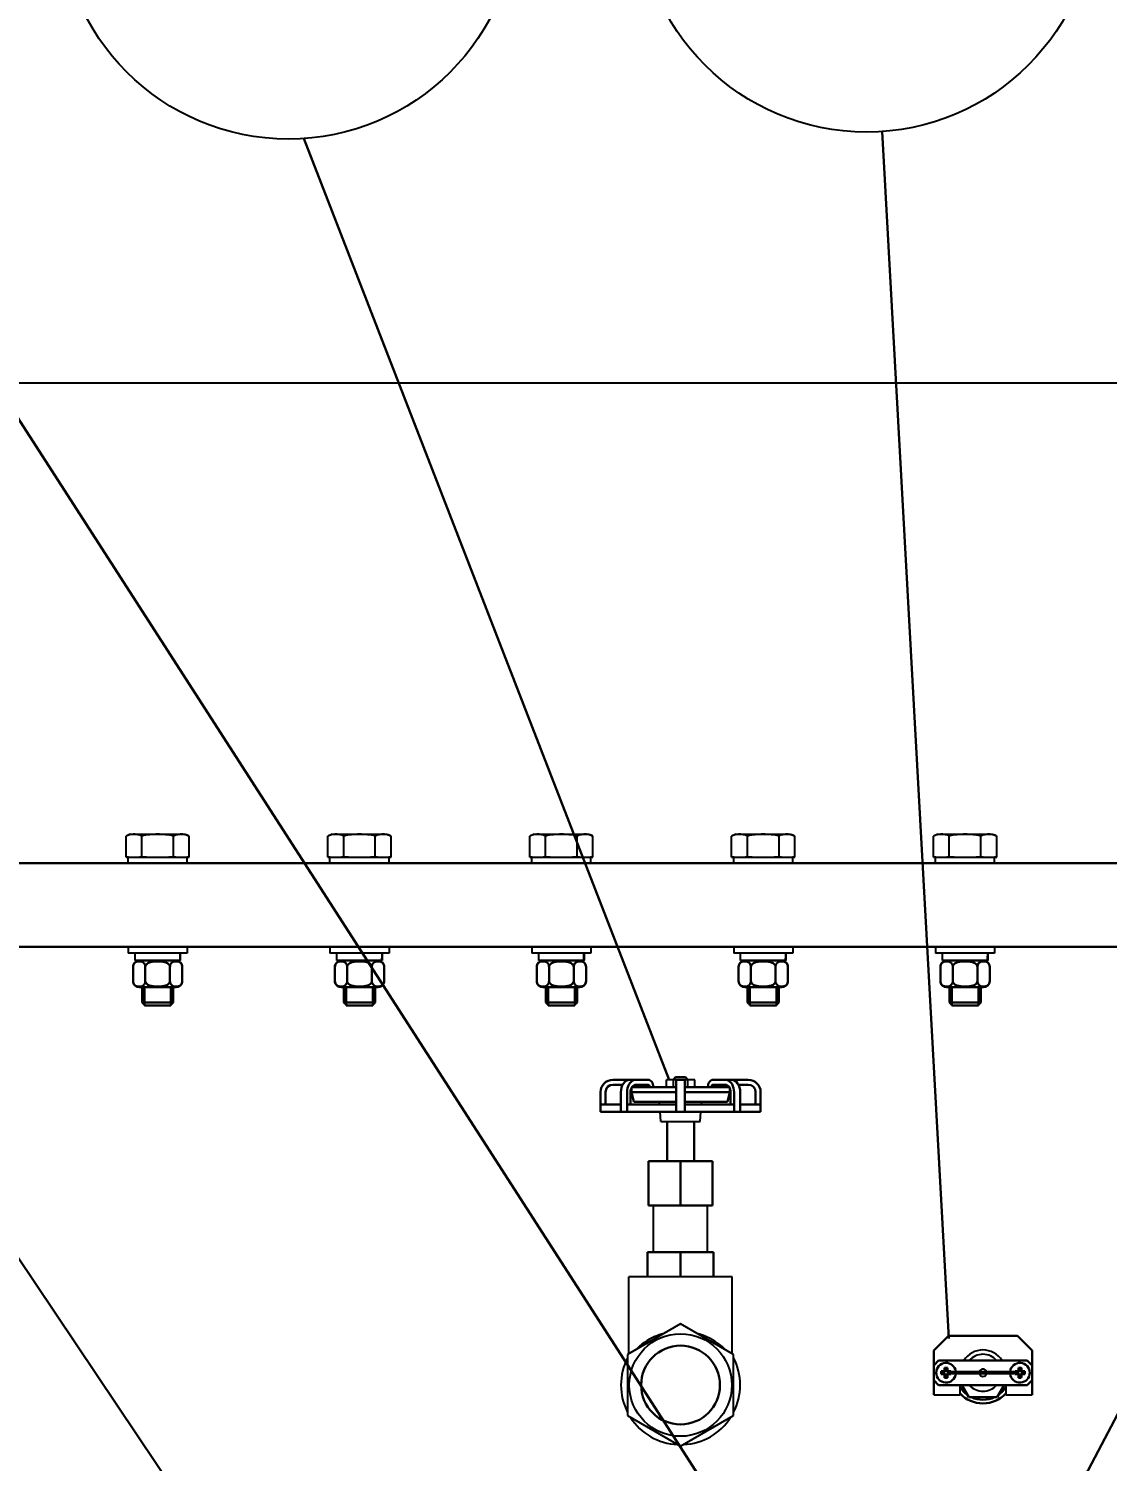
# Model space of a CAD drawing. Extents: x 54056 to 359947, y -41534 to 373650.
# Drawn here: x 79821 to 80260, y -35448 to -34866 of the extents above; entities that cross this region are included whole.
import ezdxf

# ---------------------------------------------------------------- set-up
doc = ezdxf.new("R2010")
doc.units = 0
doc.header["$LTSCALE"] = 3
doc.header["$MEASUREMENT"] = 0
doc.layers.get('0').update_dxf_attribs({"linetype": 'CONTINUOUS', "lineweight": 30})
doc.layers.get('DEFPOINTS').update_dxf_attribs({"linetype": 'CONTINUOUS', "lineweight": 20})
doc.layers.add('02___PRT_ALL_AXES', color=7, linetype='CONTINUOUS')
doc.layers.add('08', color=1, linetype='CONTINUOUS')
doc.styles.get("Standard").update_dxf_attribs({"font": 'STFANGSO.TTF', "width": 0.7})
doc.dimstyles.new('1-15', dxfattribs={"dimscale": 20, "dimtxt": 3.5, "dimasz": 2, "dimexe": 1.5, "dimexo": 0.5, "dimgap": 0.5, "dimtad": 1, "dimtoh": 1, "dimdec": 1, "dimdsep": 46, "dimtxsty": 'Standard', "dimcen": 2.5, "dimclrd": 3, "dimclre": 3, "dimclrt": 3, "dimadec": 0, "dimazin": 2, "dimtfac": 1, "dimtdec": 1, "dimtmove": 0, "dimatfit": 2, "dimfxl": 1, "dimarcsym": 0})

# ---------------------------------------------------------------- blocks, each defined once
blk = doc.blocks.new('*D80')
at = {"color": 3, "linetype": 'ByBlock', "lineweight": -2, "transparency": 16777216}
for p, q in [((80402.74, -35010.15), (78008.98, -35010.15)), ((78038.98, -35050.15), (78038.98, -37325.15)), ((78746.13, -37365.15), (78008.98, -37365.15))]:
    blk.add_line(p, q, dxfattribs=at)
at = {"color": 3, "linetype": 'ByBlock', "transparency": 16777216}
for points in [[(78032.32, -35050.15), (78045.65, -35050.15), (78038.98, -35010.15)], [(78032.32, -37325.15), (78045.65, -37325.15), (78038.98, -37365.15)]]:
    blk.add_solid(points, dxfattribs=at)
at = {"layer": 'DEFPOINTS', "color": 0, "linetype": 'ByBlock', "transparency": 16777216}
for p in [(80412.74, -35010.15), (78038.98, -37365.15), (78756.13, -37365.15)]:
    blk.add_point(p, dxfattribs=at)
at = {"color": 3, "linetype": 'ByBlock', "lineweight": 30, "transparency": 16777216, "insert": (77993.14, -36187.65), "char_height": 70, "attachment_point": 5, "rotation": 90}
blk.add_mtext('2105', dxfattribs=at)

msp = doc.modelspace()

# ---------------------------------------------------------------- linework, layer by layer
at = {"color": 1, "linetype": 'ByBlock'}
for p, q in [((80219.843, -35512.353), (80556.464, -34871.772)), ((80308.443, -35787.438), (79727.642, -34885.742)), ((80098.743, -35784.861), (79498.809, -34891.685)), ((80195.075, -35398.258), (80168.034, -34907.949)), ((80081.529, -35293.149), (79933.17, -34910.811))]:
    msp.add_line(p, q, dxfattribs=at)
at = {"color": 7, "linetype": 'Continuous'}
for p, q in [((79425.74, -35205.153), (81387.74, -35205.153)), ((79860.908, -35202.653), (79861.864, -35202.653)), ((79866.369, -35202.653), (79869.236, -35202.653)), ((79878.244, -35202.653), (79881.111, -35202.653)), ((79885.616, -35202.653), (79886.572, -35202.653)), ((79942.908, -35202.653), (79943.864, -35202.653)), ((79948.369, -35202.653), (79951.236, -35202.653)), ((79960.244, -35202.653), (79963.111, -35202.653)), ((79967.616, -35202.653), (79968.572, -35202.653)), ((80024.908, -35202.653), (80025.864, -35202.653)), ((80030.369, -35202.653), (80033.236, -35202.653)), ((80042.244, -35202.653), (80045.111, -35202.653)), ((80049.616, -35202.653), (80050.572, -35202.653)), ((80106.908, -35202.653), (80107.864, -35202.653)), ((80112.369, -35202.653), (80115.236, -35202.653)), ((80124.244, -35202.653), (80127.111, -35202.653)), ((80131.616, -35202.653), (80132.572, -35202.653)), ((80188.908, -35202.653), (80189.864, -35202.653)), ((80194.369, -35202.653), (80197.236, -35202.653)), ((80206.244, -35202.653), (80209.111, -35202.653)), ((80213.616, -35202.653), (80214.572, -35202.653)), ((81210.74, -35239.153), (79419.74, -35239.153)), ((79863.725, -35253.049), (79863.725, -35247.257)), ((79864.54, -35244.753), (79882.94, -35244.753)), ((79868.733, -35253.049), (79868.733, -35247.257)), ((79878.748, -35253.049), (79878.748, -35247.257)), ((79882.744, -35244.753), (79882.744, -35244.747)), ((79882.94, -35244.753), (79882.94, -35241.98)), ((79883.755, -35253.049), (79883.755, -35247.257)), ((79945.725, -35253.049), (79945.725, -35247.257)), ((79946.54, -35244.753), (79964.94, -35244.753)), ((79950.733, -35253.049), (79950.733, -35247.257)), ((79960.748, -35253.049), (79960.748, -35247.257)), ((79964.744, -35244.753), (79964.744, -35244.747)), ((79964.94, -35244.753), (79964.94, -35241.98)), ((79965.755, -35253.049), (79965.755, -35247.257)), ((80027.725, -35253.049), (80027.725, -35247.257)), ((80028.54, -35244.753), (80046.94, -35244.753)), ((80032.733, -35253.049), (80032.733, -35247.257)), ((80042.748, -35253.049), (80042.748, -35247.257)), ((80046.744, -35244.753), (80046.744, -35244.747)), ((80046.94, -35244.753), (80046.94, -35241.98)), ((80047.755, -35253.049), (80047.755, -35247.257)), ((80109.725, -35253.049), (80109.725, -35247.257)), ((80110.54, -35244.753), (80128.94, -35244.753)), ((80114.733, -35253.049), (80114.733, -35247.257)), ((80124.748, -35253.049), (80124.748, -35247.257)), ((80128.744, -35244.753), (80128.744, -35244.747)), ((80128.94, -35244.753), (80128.94, -35241.98)), ((80129.755, -35253.049), (80129.755, -35247.257)), ((80191.725, -35253.049), (80191.725, -35247.257)), ((80192.54, -35244.753), (80210.94, -35244.753)), ((80196.733, -35253.049), (80196.733, -35247.257)), ((80206.748, -35253.049), (80206.748, -35247.257)), ((80210.744, -35244.753), (80210.744, -35244.747)), ((80210.94, -35244.753), (80210.94, -35241.98)), ((80211.755, -35253.049), (80211.755, -35247.257)), ((79866.229, -35255.553), (79881.251, -35255.553)), ((79867.39, -35255.553), (79867.39, -35261.708)), ((79880.09, -35255.553), (79880.09, -35261.708)), ((79948.229, -35255.553), (79963.251, -35255.553)), ((79949.39, -35255.553), (79949.39, -35261.708)), ((79962.09, -35255.553), (79962.09, -35261.708)), ((80030.229, -35255.553), (80045.251, -35255.553)), ((80031.39, -35255.553), (80031.39, -35261.708)), ((80044.09, -35255.553), (80044.09, -35261.708)), ((80112.229, -35255.553), (80127.251, -35255.553)), ((80113.39, -35255.553), (80113.39, -35261.708)), ((80126.09, -35255.553), (80126.09, -35261.708)), ((80194.229, -35255.553), (80209.251, -35255.553)), ((80195.39, -35255.553), (80195.39, -35261.708)), ((80208.09, -35255.553), (80208.09, -35261.708)), ((79868.66, -35262.978), (79867.39, -35261.708)), ((79880.09, -35261.708), (79867.39, -35261.708)), ((79868.343, -35262.978), (79879.138, -35262.978)), ((79878.82, -35262.978), (79880.09, -35261.708)), ((79950.66, -35262.978), (79949.39, -35261.708)), ((79962.09, -35261.708), (79949.39, -35261.708)), ((79950.343, -35262.978), (79961.138, -35262.978)), ((79960.82, -35262.978), (79962.09, -35261.708)), ((80032.66, -35262.978), (80031.39, -35261.708)), ((80044.09, -35261.708), (80031.39, -35261.708)), ((80032.343, -35262.978), (80043.138, -35262.978)), ((80042.82, -35262.978), (80044.09, -35261.708)), ((80114.66, -35262.978), (80113.39, -35261.708)), ((80126.09, -35261.708), (80113.39, -35261.708)), ((80114.343, -35262.978), (80125.138, -35262.978)), ((80124.82, -35262.978), (80126.09, -35261.708)), ((80196.66, -35262.978), (80195.39, -35261.708)), ((80208.09, -35261.708), (80195.39, -35261.708)), ((80196.343, -35262.978), (80207.138, -35262.978)), ((80206.82, -35262.978), (80208.09, -35261.708)), ((80058.66, -35293.149), (80065.476, -35293.149)), ((80065.476, -35293.15), (80073.042, -35293.15)), ((80084.16, -35292.149), (80083.16, -35293.149)), ((80088.16, -35292.149), (80084.16, -35292.149)), ((80084.408, -35295.212), (80084.408, -35293.151)), ((80087.908, -35293.151), (80084.408, -35293.151)), ((80087.908, -35295.212), (80087.908, -35293.151)), ((80088.16, -35292.149), (80089.16, -35293.149)), ((80113.66, -35293.149), (80099.276, -35293.15)), ((80053.66, -35306.149), (80053.66, -35298.149)), ((80055.66, -35303.149), (80055.66, -35298.149)), ((80058.66, -35295.149), (80062.659, -35295.149)), ((80061.94, -35306.151), (80061.94, -35298.151)), ((80064.415, -35306.151), (80064.415, -35298.151)), ((80065.829, -35303.151), (80065.829, -35298.151)), ((80066.16, -35298.149), (80066.16, -35296.593)), ((80067.16, -35302.149), (80066.16, -35298.149)), ((80066.16, -35298.149), (80084.408, -35298.15)), ((80071.133, -35296.15), (80066.402, -35296.149)), ((80066.66, -35295.949), (80066.66, -35296.149)), ((80067.95, -35295.151), (80073.042, -35295.15)), ((80068.66, -35295.949), (80068.66, -35296.149)), ((80071.133, -35295.95), (80071.133, -35296.15)), ((80075.022, -35296.15), (80071.133, -35296.15)), ((80073.608, -35295.95), (80073.608, -35296.15)), ((80075.022, -35295.95), (80075.022, -35296.15)), ((80075.047, -35296.15), (80075.022, -35296.15)), ((80077.16, -35296.15), (80075.047, -35296.15)), ((80080.386, -35296.15), (80077.16, -35296.15)), ((80084.408, -35296.15), (80080.386, -35296.15)), ((80084.408, -35296.15), (80084.408, -35295.212)), ((80084.408, -35298.151), (80084.408, -35296.15)), ((80084.408, -35306.151), (80084.408, -35298.151)), ((80087.908, -35296.15), (80087.908, -35295.212)), ((80105.914, -35296.149), (80087.908, -35296.15)), ((80087.908, -35298.151), (80087.908, -35296.15)), ((80087.908, -35298.15), (80106.16, -35298.149)), ((80087.908, -35306.151), (80087.908, -35298.151)), ((80097.296, -35295.95), (80097.296, -35296.15)), ((80098.71, -35295.95), (80098.71, -35296.15)), ((80104.366, -35295.151), (80099.276, -35295.15)), ((80101.185, -35295.95), (80101.185, -35296.15)), ((80103.66, -35295.949), (80103.66, -35296.149)), ((80105.16, -35302.149), (80106.16, -35298.149)), ((80105.66, -35295.949), (80105.66, -35296.149)), ((80106.16, -35298.149), (80106.16, -35296.602)), ((80106.488, -35303.151), (80106.488, -35298.151)), ((80107.902, -35306.151), (80107.902, -35298.151)), ((80113.66, -35295.149), (80109.657, -35295.149)), ((80110.377, -35306.151), (80110.377, -35298.151)), ((80116.66, -35303.149), (80116.66, -35298.149)), ((80118.66, -35306.149), (80118.66, -35298.149)), ((80053.66, -35303.149), (80061.94, -35303.151)), ((80064.415, -35303.151), (80084.408, -35303.151)), ((80067.16, -35302.149), (80077.588, -35302.15)), ((80077.588, -35302.15), (80077.961, -35302.15)), ((80077.961, -35302.15), (80083.659, -35302.15)), ((80083.659, -35302.15), (80084.408, -35302.15)), ((80087.908, -35302.15), (80105.16, -35302.149)), ((80087.908, -35303.151), (80107.902, -35303.151)), ((80110.377, -35303.151), (80118.66, -35303.149)), ((80110.377, -35306.151), (80053.66, -35306.149)), ((80080.66, -35326.149), (80080.66, -35310.149)), ((80091.66, -35326.15), (80091.66, -35310.149)), ((80110.377, -35306.151), (80118.66, -35306.149)), ((80073.159, -35344.15), (80073.159, -35326.15)), ((80086.159, -35326.15), (80073.159, -35326.15)), ((80086.159, -35344.15), (80086.159, -35326.15)), ((80099.159, -35326.15), (80086.159, -35326.15)), ((80099.159, -35344.15), (80099.159, -35326.15)), ((80086.159, -35344.15), (80073.159, -35344.15)), ((80099.159, -35344.15), (80086.159, -35344.15)), ((80072.745, -35373.15), (80072.745, -35363.15)), ((80086.159, -35363.15), (80072.745, -35363.15)), ((80086.159, -35373.15), (80086.159, -35363.15)), ((80099.574, -35363.15), (80086.159, -35363.15)), ((80099.574, -35373.15), (80099.574, -35363.15)), ((80195, -35397.153), (80189, -35403.153)), ((80223, -35397.153), (80195, -35397.153)), ((80229, -35403.153), (80223, -35397.153)), ((80189, -35421.153), (80189, -35403.153)), ((80229, -35421.153), (80229, -35403.153)), ((80191, -35407.153), (80189, -35409.153)), ((80191, -35407.153), (80227, -35407.153)), ((80193.421, -35410.115), (80193.685, -35411.053)), ((80194.579, -35410.115), (80194.315, -35411.053)), ((80223.421, -35410.115), (80223.685, -35411.053)), ((80224.579, -35410.115), (80224.315, -35411.053)), ((80229, -35409.153), (80227, -35407.153)), ((80189, -35415.153), (80191, -35417.153)), ((80191.962, -35411.574), (80192.9, -35411.838)), ((80191.962, -35412.732), (80192.9, -35412.468)), ((80192.9, -35411.838), (80192.9, -35412.468)), ((80193.685, -35411.838), (80192.9, -35411.838)), ((80192.9, -35412.468), (80193.685, -35412.468)), ((80193.382, -35411.535), (80193.685, -35411.838)), ((80193.382, -35412.77), (80193.685, -35412.468)), ((80193.421, -35414.19), (80193.685, -35413.253)), ((80193.685, -35411.053), (80193.685, -35411.838)), ((80194.315, -35411.053), (80193.685, -35411.053)), ((80193.685, -35412.468), (80193.685, -35413.253)), ((80193.685, -35413.253), (80194.315, -35413.253)), ((80194.315, -35411.838), (80194.315, -35411.053)), ((80194.617, -35411.535), (80194.315, -35411.838)), ((80195.1, -35411.838), (80194.315, -35411.838)), ((80194.315, -35413.253), (80194.315, -35412.468)), ((80194.617, -35412.77), (80194.315, -35412.468)), ((80194.315, -35412.468), (80195.1, -35412.468)), ((80194.579, -35414.19), (80194.315, -35413.253)), ((80196.037, -35411.574), (80195.1, -35411.838)), ((80195.1, -35412.468), (80195.1, -35411.838)), ((80196.037, -35412.732), (80195.1, -35412.468)), ((80221.962, -35411.574), (80222.9, -35411.838)), ((80221.962, -35412.732), (80222.9, -35412.468)), ((80222.9, -35411.838), (80222.9, -35412.468)), ((80223.685, -35411.838), (80222.9, -35411.838)), ((80222.9, -35412.468), (80223.685, -35412.468)), ((80223.382, -35411.535), (80223.685, -35411.838)), ((80223.382, -35412.77), (80223.685, -35412.468)), ((80223.421, -35414.19), (80223.685, -35413.253)), ((80223.685, -35411.053), (80223.685, -35411.838)), ((80224.315, -35411.053), (80223.685, -35411.053)), ((80223.685, -35412.468), (80223.685, -35413.253)), ((80223.685, -35413.253), (80224.315, -35413.253)), ((80224.315, -35411.838), (80224.315, -35411.053)), ((80224.617, -35411.535), (80224.315, -35411.838)), ((80225.1, -35411.838), (80224.315, -35411.838)), ((80224.315, -35413.253), (80224.315, -35412.468)), ((80224.617, -35412.77), (80224.315, -35412.468)), ((80224.315, -35412.468), (80225.1, -35412.468)), ((80224.579, -35414.19), (80224.315, -35413.253)), ((80226.037, -35411.574), (80225.1, -35411.838)), ((80225.1, -35412.468), (80225.1, -35411.838)), ((80226.037, -35412.732), (80225.1, -35412.468)), ((80227, -35417.153), (80229, -35415.153)), ((80227, -35417.153), (80191, -35417.153)), ((80200.387, -35417.153), (80203.25, -35422.112)), ((80214.75, -35422.112), (80217.613, -35417.153)), ((80203.25, -35422.112), (80214.75, -35422.112))]:
    msp.add_line(p, q, dxfattribs=at)
at = {"color": 2, "linetype": 'Continuous'}
for p, q in [((79868.343, -35262.978), (79868.343, -35255.553)), ((79879.138, -35262.978), (79879.138, -35255.553)), ((79950.343, -35262.978), (79950.343, -35255.553)), ((79961.138, -35262.978), (79961.138, -35255.553)), ((80032.343, -35262.978), (80032.343, -35255.553)), ((80043.138, -35262.978), (80043.138, -35255.553)), ((80114.343, -35262.978), (80114.343, -35255.553)), ((80125.138, -35262.978), (80125.138, -35255.553)), ((80196.343, -35262.978), (80196.343, -35255.553)), ((80207.138, -35262.978), (80207.138, -35255.553))]:
    msp.add_line(p, q, dxfattribs=at)
at = {"color": 7, "linetype": 'Continuous'}
msp.add_circle((80086.157, -35417.152), 16, dxfattribs=at)
for centre, radius, start, end in [((79866.229, -35247.257), 2.504, 90, 179.999794), ((79881.251, -35247.257), 2.504, 0, 90), ((79948.229, -35247.257), 2.504, 90, 179.999794), ((79963.251, -35247.257), 2.504, 0, 90), ((80030.229, -35247.257), 2.504, 90, 179.999794), ((80045.251, -35247.257), 2.504, 0, 90), ((80112.229, -35247.257), 2.504, 90, 179.999794), ((80127.251, -35247.257), 2.504, 0, 90), ((80194.229, -35247.257), 2.504, 90, 179.999794), ((80209.251, -35247.257), 2.504, 0, 90), ((79866.229, -35253.049), 2.504, 180.000002, 270), ((79881.251, -35253.049), 2.504, 270, 359.999871), ((79948.229, -35253.049), 2.504, 180.000002, 270), ((79963.251, -35253.049), 2.504, 270, 359.999871), ((80030.229, -35253.049), 2.504, 180.000002, 270), ((80045.251, -35253.049), 2.504, 270, 359.999871), ((80112.229, -35253.049), 2.504, 180.000002, 270), ((80127.251, -35253.049), 2.504, 270, 359.999871), ((80194.229, -35253.049), 2.504, 180.000002, 270), ((80209.251, -35253.049), 2.504, 270, 359.999871), ((80058.66, -35298.149), 5, 90, 180), ((80113.66, -35298.149), 5, 360, 90), ((80058.66, -35298.149), 3, 90, 180), ((80065.86, -35295.949), 0.8, 360, 9.373115), ((80065.86, -35295.949), 2.8, 360, 16.907902), ((80106.46, -35295.949), 2.8, 163.092101, 180), ((80106.46, -35295.949), 0.8, 170.850037, 180), ((80113.66, -35298.149), 3, 360, 90), ((80194, -35412.153), 4, 7.198463, 352.801537), ((80194, -35425.566), 15.461, 87.853239, 92.146761), ((80224, -35412.153), 4, 187.198463, 172.801537), ((80224, -35425.566), 15.461, 87.853239, 92.146761), ((80207.409, -35412.153), 15.457, 177.854368, 182.145632), ((80194, -35398.74), 15.461, 267.853239, 272.146761), ((80180.591, -35412.153), 15.457, 357.854368, 2.145632), ((80237.409, -35412.153), 15.457, 177.854368, 182.145632), ((80224, -35398.74), 15.461, 267.853239, 272.146761), ((80210.591, -35412.153), 15.457, 357.854368, 2.145632), ((80209, -35412.153), 12.5, 222.186335, 317.813665), ((80209, -35412.153), 11, 212.760111, 234.863516), ((80209, -35412.153), 11, 305.136484, 327.239889), ((80209, -35412.153), 11, 244.948405, 295.051595)]:
    msp.add_arc(centre, radius, start, end, dxfattribs=at)
for centre, start_param, end_param in [((79873.74, -35241.48), 4.5058642, 4.7015192), ((79873.74, -35241.98), -1.7457208, -1.5527772), ((79955.74, -35241.48), 4.5058642, 4.7015192), ((79955.74, -35241.98), -1.7457208, -1.5527772), ((80037.74, -35241.48), 4.5058642, 4.7015192), ((80037.74, -35241.98), -1.7457208, -1.5527772), ((80119.74, -35241.48), 4.5058642, 4.7015192), ((80119.74, -35241.98), -1.7457208, -1.5527772), ((80201.74, -35241.48), 4.5058642, 4.7015192), ((80201.74, -35241.98), -1.7457208, -1.5527772)]:
    msp.add_ellipse(centre, major_axis=(0, 15.935), ratio=0.5773503, start_param=start_param, end_param=end_param, dxfattribs=at)
for points, knots in [([(79867.39, -35245.228), (79867.063, -35245.106), (79866.36, -35245.001), (79865.281, -35245.085), (79864.073, -35245.686), (79863.725, -35246.699), (79863.725, -35247.257)], [0, 0, 0, 0, 0.2140288, 0.4263906, 0.658478, 1, 1, 1, 1]), ([(79868.733, -35247.257), (79868.733, -35246.751), (79868.461, -35245.848), (79867.714, -35245.349), (79867.39, -35245.228)], [0, 0, 0, 0, 0.5933627, 1, 1, 1, 1]), ([(79878.748, -35247.257), (79878.748, -35247.011), (79878.588, -35246.512), (79878.056, -35245.975), (79877.404, -35245.606), (79876.463, -35245.279), (79875.23, -35245.081), (79873.741, -35245.018), (79872.251, -35245.081), (79871.018, -35245.278), (79870.077, -35245.606), (79869.425, -35245.975), (79868.892, -35246.512), (79868.733, -35247.011), (79868.733, -35247.257)], [0, 0, 0, 0, 0.0619982, 0.1243731, 0.1869244, 0.2495357, 0.3746946, 0.4999514, 0.6252133, 0.7503915, 0.8130192, 0.8755882, 0.9379929, 1, 1, 1, 1]), ([(79880.09, -35245.228), (79879.765, -35245.35), (79879.019, -35245.848), (79878.748, -35246.751), (79878.748, -35247.257)], [0, 0, 0, 0, 0.4066719, 1, 1, 1, 1]), ([(79883.755, -35247.257), (79883.755, -35246.699), (79883.407, -35245.686), (79882.199, -35245.085), (79881.12, -35245.001), (79880.417, -35245.106), (79880.09, -35245.228)], [0, 0, 0, 0, 0.3414928, 0.5735687, 0.7859444, 1, 1, 1, 1]), ([(79949.39, -35245.228), (79949.063, -35245.106), (79948.36, -35245.001), (79947.281, -35245.085), (79946.073, -35245.686), (79945.725, -35246.699), (79945.725, -35247.257)], [0, 0, 0, 0, 0.2140288, 0.4263906, 0.658478, 1, 1, 1, 1]), ([(79950.733, -35247.257), (79950.733, -35246.751), (79950.461, -35245.848), (79949.714, -35245.349), (79949.39, -35245.228)], [0, 0, 0, 0, 0.5933627, 1, 1, 1, 1]), ([(79960.748, -35247.257), (79960.748, -35247.011), (79960.588, -35246.512), (79960.056, -35245.975), (79959.404, -35245.606), (79958.463, -35245.279), (79957.23, -35245.081), (79955.741, -35245.018), (79954.251, -35245.081), (79953.018, -35245.278), (79952.077, -35245.606), (79951.425, -35245.975), (79950.892, -35246.512), (79950.733, -35247.011), (79950.733, -35247.257)], [0, 0, 0, 0, 0.0619982, 0.1243731, 0.1869244, 0.2495357, 0.3746946, 0.4999514, 0.6252133, 0.7503915, 0.8130192, 0.8755882, 0.9379929, 1, 1, 1, 1]), ([(79962.09, -35245.228), (79961.765, -35245.35), (79961.019, -35245.848), (79960.748, -35246.751), (79960.748, -35247.257)], [0, 0, 0, 0, 0.4066719, 1, 1, 1, 1]), ([(79965.755, -35247.257), (79965.755, -35246.699), (79965.407, -35245.686), (79964.199, -35245.085), (79963.12, -35245.001), (79962.417, -35245.106), (79962.09, -35245.228)], [0, 0, 0, 0, 0.3414928, 0.5735687, 0.7859444, 1, 1, 1, 1]), ([(80031.39, -35245.228), (80031.063, -35245.106), (80030.36, -35245.001), (80029.281, -35245.085), (80028.073, -35245.686), (80027.725, -35246.699), (80027.725, -35247.257)], [0, 0, 0, 0, 0.2140288, 0.4263906, 0.658478, 1, 1, 1, 1]), ([(80032.733, -35247.257), (80032.733, -35246.751), (80032.461, -35245.848), (80031.714, -35245.349), (80031.39, -35245.228)], [0, 0, 0, 0, 0.5933627, 1, 1, 1, 1]), ([(80042.748, -35247.257), (80042.748, -35247.011), (80042.588, -35246.512), (80042.056, -35245.975), (80041.404, -35245.606), (80040.463, -35245.279), (80039.23, -35245.081), (80037.741, -35245.018), (80036.251, -35245.081), (80035.018, -35245.278), (80034.077, -35245.606), (80033.425, -35245.975), (80032.892, -35246.512), (80032.733, -35247.011), (80032.733, -35247.257)], [0, 0, 0, 0, 0.0619982, 0.1243731, 0.1869244, 0.2495357, 0.3746946, 0.4999514, 0.6252133, 0.7503915, 0.8130192, 0.8755882, 0.9379929, 1, 1, 1, 1]), ([(80044.09, -35245.228), (80043.765, -35245.35), (80043.019, -35245.848), (80042.748, -35246.751), (80042.748, -35247.257)], [0, 0, 0, 0, 0.4066719, 1, 1, 1, 1]), ([(80047.755, -35247.257), (80047.755, -35246.699), (80047.407, -35245.686), (80046.199, -35245.085), (80045.12, -35245.001), (80044.417, -35245.106), (80044.09, -35245.228)], [0, 0, 0, 0, 0.3414928, 0.5735687, 0.7859444, 1, 1, 1, 1]), ([(80113.39, -35245.228), (80113.063, -35245.106), (80112.36, -35245.001), (80111.281, -35245.085), (80110.073, -35245.686), (80109.725, -35246.699), (80109.725, -35247.257)], [0, 0, 0, 0, 0.2140288, 0.4263906, 0.658478, 1, 1, 1, 1]), ([(80114.733, -35247.257), (80114.733, -35246.751), (80114.461, -35245.848), (80113.714, -35245.349), (80113.39, -35245.228)], [0, 0, 0, 0, 0.5933627, 1, 1, 1, 1]), ([(80124.748, -35247.257), (80124.748, -35247.011), (80124.588, -35246.512), (80124.056, -35245.975), (80123.404, -35245.606), (80122.463, -35245.279), (80121.23, -35245.081), (80119.741, -35245.018), (80118.251, -35245.081), (80117.018, -35245.278), (80116.077, -35245.606), (80115.425, -35245.975), (80114.892, -35246.512), (80114.733, -35247.011), (80114.733, -35247.257)], [0, 0, 0, 0, 0.0619982, 0.1243731, 0.1869244, 0.2495357, 0.3746946, 0.4999514, 0.6252133, 0.7503915, 0.8130192, 0.8755882, 0.9379929, 1, 1, 1, 1]), ([(80126.09, -35245.228), (80125.765, -35245.35), (80125.019, -35245.848), (80124.748, -35246.751), (80124.748, -35247.257)], [0, 0, 0, 0, 0.4066719, 1, 1, 1, 1]), ([(80129.755, -35247.257), (80129.755, -35246.699), (80129.407, -35245.686), (80128.199, -35245.085), (80127.12, -35245.001), (80126.417, -35245.106), (80126.09, -35245.228)], [0, 0, 0, 0, 0.3414928, 0.5735687, 0.7859444, 1, 1, 1, 1]), ([(80195.39, -35245.228), (80195.063, -35245.106), (80194.36, -35245.001), (80193.281, -35245.085), (80192.073, -35245.686), (80191.725, -35246.699), (80191.725, -35247.257)], [0, 0, 0, 0, 0.2140288, 0.4263906, 0.658478, 1, 1, 1, 1]), ([(80196.733, -35247.257), (80196.733, -35246.751), (80196.461, -35245.848), (80195.714, -35245.349), (80195.39, -35245.228)], [0, 0, 0, 0, 0.5933627, 1, 1, 1, 1]), ([(80206.748, -35247.257), (80206.748, -35247.011), (80206.588, -35246.512), (80206.056, -35245.975), (80205.404, -35245.606), (80204.463, -35245.279), (80203.23, -35245.081), (80201.741, -35245.018), (80200.251, -35245.081), (80199.018, -35245.278), (80198.077, -35245.606), (80197.425, -35245.975), (80196.892, -35246.512), (80196.733, -35247.011), (80196.733, -35247.257)], [0, 0, 0, 0, 0.0619982, 0.1243731, 0.1869244, 0.2495357, 0.3746946, 0.4999514, 0.6252133, 0.7503915, 0.8130192, 0.8755882, 0.9379929, 1, 1, 1, 1]), ([(80208.09, -35245.228), (80207.765, -35245.35), (80207.019, -35245.848), (80206.748, -35246.751), (80206.748, -35247.257)], [0, 0, 0, 0, 0.4066719, 1, 1, 1, 1]), ([(80211.755, -35247.257), (80211.755, -35246.699), (80211.407, -35245.686), (80210.199, -35245.085), (80209.12, -35245.001), (80208.417, -35245.106), (80208.09, -35245.228)], [0, 0, 0, 0, 0.3414928, 0.5735687, 0.7859444, 1, 1, 1, 1]), ([(79863.725, -35253.049), (79863.725, -35253.607), (79864.073, -35254.619), (79865.281, -35255.221), (79866.36, -35255.304), (79867.063, -35255.2), (79867.39, -35255.077)], [0, 0, 0, 0, 0.3414567, 0.5735418, 0.7859316, 1, 1, 1, 1]), ([(79867.39, -35255.077), (79867.715, -35254.956), (79868.461, -35254.458), (79868.733, -35253.554), (79868.733, -35253.049)], [0, 0, 0, 0, 0.4066668, 1, 1, 1, 1]), ([(79868.733, -35253.049), (79868.733, -35253.295), (79868.892, -35253.793), (79869.424, -35254.33), (79870.076, -35254.7), (79871.017, -35255.027), (79872.25, -35255.225), (79873.739, -35255.288), (79875.229, -35255.225), (79876.462, -35255.027), (79877.403, -35254.7), (79878.055, -35254.331), (79878.588, -35253.794), (79878.748, -35253.295), (79878.748, -35253.049)], [0, 0, 0, 0, 0.0619976, 0.1243723, 0.1869241, 0.249535, 0.3746935, 0.4999505, 0.6252127, 0.7503919, 0.8130201, 0.8755886, 0.9379912, 1, 1, 1, 1]), ([(79878.748, -35253.049), (79878.748, -35253.554), (79879.019, -35254.458), (79879.765, -35254.956), (79880.09, -35255.078)], [0, 0, 0, 0, 0.5933064, 1, 1, 1, 1]), ([(79880.09, -35255.078), (79880.417, -35255.2), (79881.12, -35255.304), (79882.199, -35255.221), (79883.407, -35254.62), (79883.755, -35253.607), (79883.755, -35253.049)], [0, 0, 0, 0, 0.2140404, 0.4264122, 0.6585092, 1, 1, 1, 1]), ([(79945.725, -35253.049), (79945.725, -35253.607), (79946.073, -35254.619), (79947.281, -35255.221), (79948.36, -35255.304), (79949.063, -35255.2), (79949.39, -35255.077)], [0, 0, 0, 0, 0.3414567, 0.5735418, 0.7859316, 1, 1, 1, 1]), ([(79949.39, -35255.077), (79949.715, -35254.956), (79950.461, -35254.458), (79950.733, -35253.554), (79950.733, -35253.049)], [0, 0, 0, 0, 0.4066668, 1, 1, 1, 1]), ([(79950.733, -35253.049), (79950.733, -35253.295), (79950.892, -35253.793), (79951.424, -35254.33), (79952.076, -35254.7), (79953.017, -35255.027), (79954.25, -35255.225), (79955.739, -35255.288), (79957.229, -35255.225), (79958.462, -35255.027), (79959.403, -35254.7), (79960.055, -35254.331), (79960.588, -35253.794), (79960.748, -35253.295), (79960.748, -35253.049)], [0, 0, 0, 0, 0.0619976, 0.1243723, 0.1869241, 0.249535, 0.3746935, 0.4999505, 0.6252127, 0.7503919, 0.8130201, 0.8755886, 0.9379912, 1, 1, 1, 1]), ([(79960.748, -35253.049), (79960.748, -35253.554), (79961.019, -35254.458), (79961.765, -35254.956), (79962.09, -35255.078)], [0, 0, 0, 0, 0.5933064, 1, 1, 1, 1]), ([(79962.09, -35255.078), (79962.417, -35255.2), (79963.12, -35255.304), (79964.199, -35255.221), (79965.407, -35254.62), (79965.755, -35253.607), (79965.755, -35253.049)], [0, 0, 0, 0, 0.2140404, 0.4264122, 0.6585092, 1, 1, 1, 1]), ([(80027.725, -35253.049), (80027.725, -35253.607), (80028.073, -35254.619), (80029.281, -35255.221), (80030.36, -35255.304), (80031.063, -35255.2), (80031.39, -35255.077)], [0, 0, 0, 0, 0.3414567, 0.5735418, 0.7859316, 1, 1, 1, 1]), ([(80031.39, -35255.077), (80031.715, -35254.956), (80032.461, -35254.458), (80032.733, -35253.554), (80032.733, -35253.049)], [0, 0, 0, 0, 0.4066668, 1, 1, 1, 1]), ([(80032.733, -35253.049), (80032.733, -35253.295), (80032.892, -35253.793), (80033.424, -35254.33), (80034.076, -35254.7), (80035.017, -35255.027), (80036.25, -35255.225), (80037.739, -35255.288), (80039.229, -35255.225), (80040.462, -35255.027), (80041.403, -35254.7), (80042.055, -35254.331), (80042.588, -35253.794), (80042.748, -35253.295), (80042.748, -35253.049)], [0, 0, 0, 0, 0.0619976, 0.1243723, 0.1869241, 0.249535, 0.3746935, 0.4999505, 0.6252127, 0.7503919, 0.8130201, 0.8755886, 0.9379912, 1, 1, 1, 1]), ([(80042.748, -35253.049), (80042.748, -35253.554), (80043.019, -35254.458), (80043.765, -35254.956), (80044.09, -35255.078)], [0, 0, 0, 0, 0.5933064, 1, 1, 1, 1]), ([(80044.09, -35255.078), (80044.417, -35255.2), (80045.12, -35255.304), (80046.199, -35255.221), (80047.407, -35254.62), (80047.755, -35253.607), (80047.755, -35253.049)], [0, 0, 0, 0, 0.2140404, 0.4264122, 0.6585092, 1, 1, 1, 1]), ([(80109.725, -35253.049), (80109.725, -35253.607), (80110.073, -35254.619), (80111.281, -35255.221), (80112.36, -35255.304), (80113.063, -35255.2), (80113.39, -35255.077)], [0, 0, 0, 0, 0.3414567, 0.5735418, 0.7859316, 1, 1, 1, 1]), ([(80113.39, -35255.077), (80113.715, -35254.956), (80114.461, -35254.458), (80114.733, -35253.554), (80114.733, -35253.049)], [0, 0, 0, 0, 0.4066668, 1, 1, 1, 1]), ([(80114.733, -35253.049), (80114.733, -35253.295), (80114.892, -35253.793), (80115.424, -35254.33), (80116.076, -35254.7), (80117.017, -35255.027), (80118.25, -35255.225), (80119.739, -35255.288), (80121.229, -35255.225), (80122.462, -35255.027), (80123.403, -35254.7), (80124.055, -35254.331), (80124.588, -35253.794), (80124.748, -35253.295), (80124.748, -35253.049)], [0, 0, 0, 0, 0.0619976, 0.1243723, 0.1869241, 0.249535, 0.3746935, 0.4999505, 0.6252127, 0.7503919, 0.8130201, 0.8755886, 0.9379912, 1, 1, 1, 1]), ([(80124.748, -35253.049), (80124.748, -35253.554), (80125.019, -35254.458), (80125.765, -35254.956), (80126.09, -35255.078)], [0, 0, 0, 0, 0.5933064, 1, 1, 1, 1]), ([(80126.09, -35255.078), (80126.417, -35255.2), (80127.12, -35255.304), (80128.199, -35255.221), (80129.407, -35254.62), (80129.755, -35253.607), (80129.755, -35253.049)], [0, 0, 0, 0, 0.2140404, 0.4264122, 0.6585092, 1, 1, 1, 1]), ([(80191.725, -35253.049), (80191.725, -35253.607), (80192.073, -35254.619), (80193.281, -35255.221), (80194.36, -35255.304), (80195.063, -35255.2), (80195.39, -35255.077)], [0, 0, 0, 0, 0.3414567, 0.5735418, 0.7859316, 1, 1, 1, 1]), ([(80195.39, -35255.077), (80195.715, -35254.956), (80196.461, -35254.458), (80196.733, -35253.554), (80196.733, -35253.049)], [0, 0, 0, 0, 0.4066668, 1, 1, 1, 1]), ([(80196.733, -35253.049), (80196.733, -35253.295), (80196.892, -35253.793), (80197.424, -35254.33), (80198.076, -35254.7), (80199.017, -35255.027), (80200.25, -35255.225), (80201.739, -35255.288), (80203.229, -35255.225), (80204.462, -35255.027), (80205.403, -35254.7), (80206.055, -35254.331), (80206.588, -35253.794), (80206.748, -35253.295), (80206.748, -35253.049)], [0, 0, 0, 0, 0.0619976, 0.1243723, 0.1869241, 0.249535, 0.3746935, 0.4999505, 0.6252127, 0.7503919, 0.8130201, 0.8755886, 0.9379912, 1, 1, 1, 1]), ([(80206.748, -35253.049), (80206.748, -35253.554), (80207.019, -35254.458), (80207.765, -35254.956), (80208.09, -35255.078)], [0, 0, 0, 0, 0.5933064, 1, 1, 1, 1]), ([(80208.09, -35255.078), (80208.417, -35255.2), (80209.12, -35255.304), (80210.199, -35255.221), (80211.407, -35254.62), (80211.755, -35253.607), (80211.755, -35253.049)], [0, 0, 0, 0, 0.2140404, 0.4264122, 0.6585092, 1, 1, 1, 1]), ([(80061.94, -35298.151), (80061.94, -35296.923), (80062.408, -35294.639), (80064.51, -35293.15), (80065.476, -35293.15)], [0, 0, 0, 0, 0.5597463, 1, 1, 1, 1]), ([(80065.226, -35294.964), (80065.385, -35294.692), (80066.022, -35293.78), (80067.148, -35293.151), (80067.95, -35293.151)], [0, 0, 0, 0, 0.2819549, 1, 1, 1, 1]), ([(80073.042, -35293.15), (80073.583, -35293.15), (80074.76, -35293.983), (80075.022, -35295.262), (80075.022, -35295.95)], [0, 0, 0, 0, 0.4402411, 1, 1, 1, 1]), ([(80099.276, -35293.15), (80098.735, -35293.15), (80097.557, -35293.983), (80097.296, -35295.262), (80097.296, -35295.95)], [0, 0, 0, 0, 0.4402181, 1, 1, 1, 1]), ([(80107.091, -35294.964), (80106.931, -35294.692), (80106.295, -35293.78), (80105.169, -35293.151), (80104.366, -35293.151)], [0, 0, 0, 0, 0.2819727, 1, 1, 1, 1]), ([(80110.377, -35298.151), (80110.377, -35296.923), (80109.909, -35294.639), (80107.807, -35293.15), (80106.841, -35293.15)], [0, 0, 0, 0, 0.5597692, 1, 1, 1, 1]), ([(80065.829, -35298.151), (80065.829, -35297.414), (80066.11, -35296.044), (80067.371, -35295.151), (80067.95, -35295.151)], [0, 0, 0, 0, 0.5597463, 1, 1, 1, 1]), ([(80070.567, -35295.15), (80070.807, -35295.15), (80071.1, -35295.514), (80071.133, -35295.847), (80071.133, -35295.95)], [0, 0, 0, 0, 0.6996413, 1, 1, 1, 1]), ([(80073.042, -35295.15), (80073.282, -35295.15), (80073.575, -35295.514), (80073.608, -35295.847), (80073.608, -35295.95)], [0, 0, 0, 0, 0.6996413, 1, 1, 1, 1]), ([(80099.276, -35295.15), (80099.036, -35295.15), (80098.743, -35295.514), (80098.71, -35295.847), (80098.71, -35295.95)], [0, 0, 0, 0, 0.6996263, 1, 1, 1, 1]), ([(80101.751, -35295.15), (80101.511, -35295.15), (80101.218, -35295.514), (80101.185, -35295.847), (80101.185, -35295.95)], [0, 0, 0, 0, 0.6996263, 1, 1, 1, 1]), ([(80106.488, -35298.151), (80106.488, -35297.414), (80106.207, -35296.044), (80104.946, -35295.151), (80104.366, -35295.151)], [0, 0, 0, 0, 0.5597692, 1, 1, 1, 1]), ([(80193.382, -35411.535), (80193.384, -35411.415), (80193.391, -35410.942), (80193.406, -35410.468), (80193.421, -35410.115)], [0, 0, 0, 0, 0.2539502, 1, 1, 1, 1]), ([(80194.579, -35410.115), (80194.584, -35410.231), (80194.602, -35410.705), (80194.613, -35411.178), (80194.617, -35411.535)], [0, 0, 0, 0, 0.2452869, 1, 1, 1, 1]), ([(80223.382, -35411.535), (80223.384, -35411.415), (80223.391, -35410.942), (80223.406, -35410.468), (80223.421, -35410.115)], [0, 0, 0, 0, 0.2539502, 1, 1, 1, 1]), ([(80224.579, -35410.115), (80224.584, -35410.231), (80224.602, -35410.705), (80224.613, -35411.178), (80224.617, -35411.535)], [0, 0, 0, 0, 0.2452869, 1, 1, 1, 1]), ([(80191.962, -35411.574), (80192.079, -35411.569), (80192.552, -35411.551), (80193.025, -35411.54), (80193.382, -35411.535)], [0, 0, 0, 0, 0.245288, 1, 1, 1, 1]), ([(80193.382, -35412.77), (80193.262, -35412.769), (80192.789, -35412.761), (80192.315, -35412.747), (80191.962, -35412.732)], [0, 0, 0, 0, 0.2539527, 1, 1, 1, 1]), ([(80193.421, -35414.19), (80193.416, -35414.074), (80193.398, -35413.601), (80193.387, -35413.128), (80193.382, -35412.77)], [0, 0, 0, 0, 0.2452869, 1, 1, 1, 1]), ([(80194.617, -35412.77), (80194.616, -35412.89), (80194.608, -35413.364), (80194.594, -35413.837), (80194.579, -35414.19)], [0, 0, 0, 0, 0.2539502, 1, 1, 1, 1]), ([(80194.617, -35411.535), (80194.737, -35411.537), (80195.211, -35411.544), (80195.684, -35411.559), (80196.037, -35411.574)], [0, 0, 0, 0, 0.2539527, 1, 1, 1, 1]), ([(80196.037, -35412.732), (80195.921, -35412.737), (80195.448, -35412.755), (80194.975, -35412.766), (80194.617, -35412.77)], [0, 0, 0, 0, 0.245288, 1, 1, 1, 1]), ([(80221.962, -35411.574), (80222.079, -35411.569), (80222.552, -35411.551), (80223.025, -35411.54), (80223.382, -35411.535)], [0, 0, 0, 0, 0.245288, 1, 1, 1, 1]), ([(80223.382, -35412.77), (80223.262, -35412.769), (80222.789, -35412.761), (80222.315, -35412.747), (80221.962, -35412.732)], [0, 0, 0, 0, 0.2539527, 1, 1, 1, 1]), ([(80223.421, -35414.19), (80223.416, -35414.074), (80223.398, -35413.601), (80223.387, -35413.128), (80223.382, -35412.77)], [0, 0, 0, 0, 0.2452869, 1, 1, 1, 1]), ([(80224.617, -35412.77), (80224.616, -35412.89), (80224.608, -35413.364), (80224.594, -35413.837), (80224.579, -35414.19)], [0, 0, 0, 0, 0.2539502, 1, 1, 1, 1]), ([(80224.617, -35411.535), (80224.737, -35411.537), (80225.211, -35411.544), (80225.684, -35411.559), (80226.037, -35411.574)], [0, 0, 0, 0, 0.2539527, 1, 1, 1, 1]), ([(80226.037, -35412.732), (80225.921, -35412.737), (80225.448, -35412.755), (80224.975, -35412.766), (80224.617, -35412.77)], [0, 0, 0, 0, 0.245288, 1, 1, 1, 1])]:
    msp.add_open_spline(points, degree=3, knots=knots, dxfattribs=at)
for points in [[(80064.415, -35298.151), (80064.415, -35297.055), (80064.672, -35295.91), (80065.226, -35294.964)], [(80107.902, -35298.151), (80107.902, -35297.055), (80107.644, -35295.91), (80107.091, -35294.964)]]:
    msp.add_open_spline(points, degree=3, dxfattribs=at)
at = {"layer": '02___PRT_ALL_AXES', "color": 7, "linetype": 'Continuous'}
for p, q in [((79862.628, -35193.407), (79860.908, -35194.119)), ((79860.908, -35202.653), (79860.908, -35194.119)), ((79862.628, -35193.407), (79884.853, -35193.407)), ((79867.324, -35202.653), (79867.324, -35194.119)), ((79880.156, -35202.653), (79880.156, -35194.119)), ((79884.853, -35193.407), (79886.572, -35194.119)), ((79886.572, -35202.653), (79886.572, -35194.119)), ((79944.628, -35193.407), (79942.908, -35194.119)), ((79942.908, -35202.653), (79942.908, -35194.119)), ((79944.628, -35193.407), (79966.853, -35193.407)), ((79949.324, -35202.653), (79949.324, -35194.119)), ((79962.156, -35202.653), (79962.156, -35194.119)), ((79966.853, -35193.407), (79968.572, -35194.119)), ((79968.572, -35202.653), (79968.572, -35194.119)), ((80026.628, -35193.407), (80024.908, -35194.119)), ((80024.908, -35202.653), (80024.908, -35194.119)), ((80026.628, -35193.407), (80048.853, -35193.407)), ((80031.324, -35202.653), (80031.324, -35194.119)), ((80044.156, -35202.653), (80044.156, -35194.119)), ((80048.853, -35193.407), (80050.572, -35194.119)), ((80050.572, -35202.653), (80050.572, -35194.119)), ((80108.628, -35193.407), (80106.908, -35194.119)), ((80106.908, -35202.653), (80106.908, -35194.119)), ((80108.628, -35193.407), (80130.853, -35193.407)), ((80113.324, -35202.653), (80113.324, -35194.119)), ((80126.156, -35202.653), (80126.156, -35194.119)), ((80130.853, -35193.407), (80132.572, -35194.119)), ((80132.572, -35202.653), (80132.572, -35194.119)), ((80190.628, -35193.407), (80188.908, -35194.119)), ((80188.908, -35202.653), (80188.908, -35194.119)), ((80190.628, -35193.407), (80212.853, -35193.407)), ((80195.324, -35202.653), (80195.324, -35194.119)), ((80208.156, -35202.653), (80208.156, -35194.119)), ((80212.853, -35193.407), (80214.572, -35194.119)), ((80214.572, -35202.653), (80214.572, -35194.119)), ((79861.74, -35205.153), (79861.74, -35202.653)), ((79861.864, -35202.653), (79866.369, -35202.653)), ((79869.236, -35202.653), (79878.244, -35202.653)), ((79881.111, -35202.653), (79885.616, -35202.653)), ((79885.74, -35205.153), (79885.74, -35202.653)), ((79943.74, -35205.153), (79943.74, -35202.653)), ((79943.864, -35202.653), (79948.369, -35202.653)), ((79951.236, -35202.653), (79960.244, -35202.653)), ((79963.111, -35202.653), (79967.616, -35202.653)), ((79967.74, -35205.153), (79967.74, -35202.653)), ((80025.74, -35205.153), (80025.74, -35202.653)), ((80025.864, -35202.653), (80030.369, -35202.653)), ((80033.236, -35202.653), (80042.244, -35202.653)), ((80045.111, -35202.653), (80049.616, -35202.653)), ((80049.74, -35205.153), (80049.74, -35202.653)), ((80107.74, -35205.153), (80107.74, -35202.653)), ((80107.864, -35202.653), (80112.369, -35202.653)), ((80115.236, -35202.653), (80124.244, -35202.653)), ((80127.111, -35202.653), (80131.616, -35202.653)), ((80131.74, -35205.153), (80131.74, -35202.653)), ((80189.74, -35205.153), (80189.74, -35202.653)), ((80189.864, -35202.653), (80194.369, -35202.653)), ((80197.236, -35202.653), (80206.244, -35202.653)), ((80209.111, -35202.653), (80213.616, -35202.653)), ((80213.74, -35205.153), (80213.74, -35202.653)), ((79861.74, -35239.153), (79861.74, -35241.653)), ((79885.74, -35239.153), (79885.74, -35241.653)), ((79943.74, -35239.153), (79943.74, -35241.653)), ((79967.74, -35239.153), (79967.74, -35241.653)), ((80025.74, -35239.153), (80025.74, -35241.653)), ((80049.74, -35239.153), (80049.74, -35241.653)), ((80107.74, -35239.153), (80107.74, -35241.653)), ((80131.74, -35239.153), (80131.74, -35241.653)), ((80189.74, -35239.153), (80189.74, -35241.653)), ((80213.74, -35239.153), (80213.74, -35241.653)), ((79885.74, -35241.653), (79861.74, -35241.653)), ((79864.54, -35244.753), (79864.54, -35241.653)), ((79967.74, -35241.653), (79943.74, -35241.653)), ((79946.54, -35244.753), (79946.54, -35241.653)), ((80049.74, -35241.653), (80025.74, -35241.653)), ((80028.54, -35244.753), (80028.54, -35241.653)), ((80131.74, -35241.653), (80107.74, -35241.653)), ((80110.54, -35244.753), (80110.54, -35241.653)), ((80213.74, -35241.653), (80189.74, -35241.653)), ((80192.54, -35244.753), (80192.54, -35241.653)), ((80080.386, -35296.149), (80080.386, -35293.149)), ((80083.273, -35293.149), (80080.386, -35293.149)), ((80083.273, -35296.149), (80083.273, -35293.149)), ((80084.408, -35293.149), (80083.273, -35293.149)), ((80091.933, -35293.149), (80087.908, -35293.149)), ((80089.046, -35296.149), (80089.046, -35293.149)), ((80091.933, -35296.149), (80091.933, -35293.149)), ((80077.66, -35303.151), (80077.588, -35302.149)), ((80094.66, -35303.151), (80094.731, -35302.149)), ((80078.16, -35310.149), (80077.874, -35306.151)), ((80078.16, -35310.149), (80091.816, -35310.149)), ((80091.816, -35310.149), (80094.16, -35310.149)), ((80094.16, -35310.149), (80094.445, -35306.151)), ((80075.16, -35363.149), (80075.16, -35344.149)), ((80097.16, -35363.149), (80097.16, -35344.149)), ((80065.16, -35404.449), (80065.16, -35373.149)), ((80107.16, -35373.149), (80065.16, -35373.149)), ((80107.16, -35404.452), (80107.16, -35373.149)), ((80086.157, -35392.326), (80064.657, -35404.739)), ((80107.657, -35404.739), (80086.157, -35392.326)), ((80064.657, -35404.739), (80064.657, -35429.565)), ((80107.657, -35429.565), (80107.657, -35404.739)), ((80196.5, -35412.653), (80196.5, -35411.653)), ((80196.5, -35411.653), (80221.5, -35411.653)), ((80221.5, -35412.653), (80196.5, -35412.653)), ((80221.5, -35412.653), (80221.5, -35411.653)), ((80189, -35421.153), (80199.75, -35421.153)), ((80199.75, -35421.153), (80199.75, -35417.153)), ((80218.25, -35417.153), (80218.25, -35421.153)), ((80218.25, -35421.153), (80229, -35421.153)), ((80064.657, -35429.565), (80086.157, -35441.978)), ((80086.157, -35441.978), (80107.657, -35429.565))]:
    msp.add_line(p, q, dxfattribs=at)
msp.add_circle((80086.157, -35417.152), 20.826, dxfattribs=at)
for centre, radius, start, end in [((80209, -35412.153), 9.25, 32.846148, 147.153852), ((80086.161, -35417.148), 24.226, 152.707204, 207.292795), ((80086.161, -35417.148), 24.226, 332.675296, 27.324703), ((80209, -35412.153), 7.5, 41.932477, 138.067523), ((80209, -35412.153), 1.5, 19.620286, 160.550606), ((80209, -35412.153), 1.5, 199.620286, 340.550606), ((80209, -35412.153), 7.5, 221.932477, 318.067523), ((80086.161, -35417.148), 24.226, 213.028381, 267.028188), ((80086.161, -35417.148), 24.226, 272.951707, 326.989384)]:
    msp.add_arc(centre, radius, start, end, dxfattribs=at)
for points, knots in [([(79862.664, -35193.562), (79862.516, -35193.593), (79861.918, -35193.736), (79861.336, -35193.942), (79860.908, -35194.119)], [0, 0, 0, 0, 0.2461746, 1, 1, 1, 1]), ([(79864.116, -35193.407), (79863.995, -35193.407), (79863.508, -35193.42), (79863.022, -35193.487), (79862.664, -35193.562)], [0, 0, 0, 0, 0.2488598, 1, 1, 1, 1]), ([(79867.324, -35194.119), (79866.807, -35193.905), (79866.015, -35193.634), (79864.929, -35193.44), (79864.386, -35193.407), (79864.116, -35193.407)], [0, 0, 0, 0, 0.5077631, 0.7551173, 1, 1, 1, 1]), ([(79873.74, -35193.407), (79872.663, -35193.407), (79870.507, -35193.541), (79868.379, -35193.901), (79867.324, -35194.119)], [0, 0, 0, 0, 0.4999515, 1, 1, 1, 1]), ([(79880.156, -35194.119), (79879.101, -35193.901), (79876.973, -35193.541), (79874.817, -35193.407), (79873.74, -35193.407)], [0, 0, 0, 0, 0.500044, 1, 1, 1, 1]), ([(79883.364, -35193.407), (79883.094, -35193.407), (79882.551, -35193.44), (79881.465, -35193.634), (79880.673, -35193.905), (79880.156, -35194.119)], [0, 0, 0, 0, 0.2448803, 0.4922326, 1, 1, 1, 1]), ([(79886.572, -35194.119), (79886.055, -35193.905), (79885.263, -35193.634), (79884.176, -35193.44), (79883.633, -35193.407), (79883.364, -35193.407)], [0, 0, 0, 0, 0.5077631, 0.7551173, 1, 1, 1, 1]), ([(79944.664, -35193.562), (79944.516, -35193.593), (79943.918, -35193.736), (79943.336, -35193.942), (79942.908, -35194.119)], [0, 0, 0, 0, 0.2461746, 1, 1, 1, 1]), ([(79946.116, -35193.407), (79945.995, -35193.407), (79945.508, -35193.42), (79945.022, -35193.487), (79944.664, -35193.562)], [0, 0, 0, 0, 0.2488598, 1, 1, 1, 1]), ([(79949.324, -35194.119), (79948.807, -35193.905), (79948.015, -35193.634), (79946.929, -35193.44), (79946.386, -35193.407), (79946.116, -35193.407)], [0, 0, 0, 0, 0.5077631, 0.7551173, 1, 1, 1, 1]), ([(79955.74, -35193.407), (79954.663, -35193.407), (79952.507, -35193.541), (79950.379, -35193.901), (79949.324, -35194.119)], [0, 0, 0, 0, 0.4999515, 1, 1, 1, 1]), ([(79962.156, -35194.119), (79961.101, -35193.901), (79958.973, -35193.541), (79956.817, -35193.407), (79955.74, -35193.407)], [0, 0, 0, 0, 0.500044, 1, 1, 1, 1]), ([(79965.364, -35193.407), (79965.094, -35193.407), (79964.551, -35193.44), (79963.465, -35193.634), (79962.673, -35193.905), (79962.156, -35194.119)], [0, 0, 0, 0, 0.2448803, 0.4922326, 1, 1, 1, 1]), ([(79968.572, -35194.119), (79968.055, -35193.905), (79967.263, -35193.634), (79966.176, -35193.44), (79965.633, -35193.407), (79965.364, -35193.407)], [0, 0, 0, 0, 0.5077631, 0.7551173, 1, 1, 1, 1]), ([(80026.664, -35193.562), (80026.516, -35193.593), (80025.918, -35193.736), (80025.336, -35193.942), (80024.908, -35194.119)], [0, 0, 0, 0, 0.2461746, 1, 1, 1, 1]), ([(80028.116, -35193.407), (80027.995, -35193.407), (80027.508, -35193.42), (80027.022, -35193.487), (80026.664, -35193.562)], [0, 0, 0, 0, 0.2488598, 1, 1, 1, 1]), ([(80031.324, -35194.119), (80030.807, -35193.905), (80030.015, -35193.634), (80028.929, -35193.44), (80028.386, -35193.407), (80028.116, -35193.407)], [0, 0, 0, 0, 0.5077631, 0.7551173, 1, 1, 1, 1]), ([(80037.74, -35193.407), (80036.663, -35193.407), (80034.507, -35193.541), (80032.379, -35193.901), (80031.324, -35194.119)], [0, 0, 0, 0, 0.4999515, 1, 1, 1, 1]), ([(80044.156, -35194.119), (80043.101, -35193.901), (80040.973, -35193.541), (80038.817, -35193.407), (80037.74, -35193.407)], [0, 0, 0, 0, 0.500044, 1, 1, 1, 1]), ([(80047.364, -35193.407), (80047.094, -35193.407), (80046.551, -35193.44), (80045.465, -35193.634), (80044.673, -35193.905), (80044.156, -35194.119)], [0, 0, 0, 0, 0.2448803, 0.4922326, 1, 1, 1, 1]), ([(80050.572, -35194.119), (80050.055, -35193.905), (80049.263, -35193.634), (80048.176, -35193.44), (80047.633, -35193.407), (80047.364, -35193.407)], [0, 0, 0, 0, 0.5077631, 0.7551173, 1, 1, 1, 1]), ([(80108.664, -35193.562), (80108.516, -35193.593), (80107.918, -35193.736), (80107.336, -35193.942), (80106.908, -35194.119)], [0, 0, 0, 0, 0.2461746, 1, 1, 1, 1]), ([(80110.116, -35193.407), (80109.995, -35193.407), (80109.508, -35193.42), (80109.022, -35193.487), (80108.664, -35193.562)], [0, 0, 0, 0, 0.2488598, 1, 1, 1, 1]), ([(80113.324, -35194.119), (80112.807, -35193.905), (80112.015, -35193.634), (80110.929, -35193.44), (80110.386, -35193.407), (80110.116, -35193.407)], [0, 0, 0, 0, 0.5077631, 0.7551173, 1, 1, 1, 1]), ([(80119.74, -35193.407), (80118.663, -35193.407), (80116.507, -35193.541), (80114.379, -35193.901), (80113.324, -35194.119)], [0, 0, 0, 0, 0.4999515, 1, 1, 1, 1]), ([(80126.156, -35194.119), (80125.101, -35193.901), (80122.973, -35193.541), (80120.817, -35193.407), (80119.74, -35193.407)], [0, 0, 0, 0, 0.500044, 1, 1, 1, 1]), ([(80129.364, -35193.407), (80129.094, -35193.407), (80128.551, -35193.44), (80127.465, -35193.634), (80126.673, -35193.905), (80126.156, -35194.119)], [0, 0, 0, 0, 0.2448803, 0.4922326, 1, 1, 1, 1]), ([(80132.572, -35194.119), (80132.055, -35193.905), (80131.263, -35193.634), (80130.176, -35193.44), (80129.633, -35193.407), (80129.364, -35193.407)], [0, 0, 0, 0, 0.5077631, 0.7551173, 1, 1, 1, 1]), ([(80190.664, -35193.562), (80190.516, -35193.593), (80189.918, -35193.736), (80189.336, -35193.942), (80188.908, -35194.119)], [0, 0, 0, 0, 0.2461746, 1, 1, 1, 1]), ([(80192.116, -35193.407), (80191.995, -35193.407), (80191.508, -35193.42), (80191.022, -35193.487), (80190.664, -35193.562)], [0, 0, 0, 0, 0.2488598, 1, 1, 1, 1]), ([(80195.324, -35194.119), (80194.807, -35193.905), (80194.015, -35193.634), (80192.929, -35193.44), (80192.386, -35193.407), (80192.116, -35193.407)], [0, 0, 0, 0, 0.5077631, 0.7551173, 1, 1, 1, 1]), ([(80201.74, -35193.407), (80200.663, -35193.407), (80198.507, -35193.541), (80196.379, -35193.901), (80195.324, -35194.119)], [0, 0, 0, 0, 0.4999515, 1, 1, 1, 1]), ([(80208.156, -35194.119), (80207.101, -35193.901), (80204.973, -35193.541), (80202.817, -35193.407), (80201.74, -35193.407)], [0, 0, 0, 0, 0.500044, 1, 1, 1, 1]), ([(80211.364, -35193.407), (80211.094, -35193.407), (80210.551, -35193.44), (80209.465, -35193.634), (80208.673, -35193.905), (80208.156, -35194.119)], [0, 0, 0, 0, 0.2448803, 0.4922326, 1, 1, 1, 1]), ([(80214.572, -35194.119), (80214.055, -35193.905), (80213.263, -35193.634), (80212.176, -35193.44), (80211.633, -35193.407), (80211.364, -35193.407)], [0, 0, 0, 0, 0.5077631, 0.7551173, 1, 1, 1, 1]), ([(80079.394, -35396.197), (80078.137, -35396.535), (80073.858, -35398.029), (80070.025, -35400.68), (80067.746, -35402.953)], [0, 0, 0, 0, 0.2878797, 1, 1, 1, 1]), ([(80104.576, -35402.957), (80103.904, -35402.286), (80100.553, -35399.254), (80096.364, -35397.121), (80092.919, -35396.196)], [0, 0, 0, 0, 0.2103032, 1, 1, 1, 1])]:
    msp.add_open_spline(points, degree=3, knots=knots, dxfattribs=at)
at = {"layer": '08', "color": 1}
for centre in [(80161.735, -34815.353), (79926.871, -34818.214)]:
    msp.add_circle(centre, 92.811, dxfattribs=at)

# ---------------------------------------------------------------- dimensions: what is measured, and where the dimension line sits
at = {"color": 1, "linetype": 'ByBlock', "lineweight": 30}
dim = msp.add_linear_dim(base=(78038.985, -37365.153), p1=(80412.74, -35010.153), p2=(78756.135, -37365.153), angle=90, text='2105', dimstyle='1-15', dxfattribs=at)
dim.commit()
dim.dimension.update_dxf_attribs({"geometry": '*D80', "text_midpoint": (77993.136, -36187.653)})

doc.saveas('drawing.dxf')
